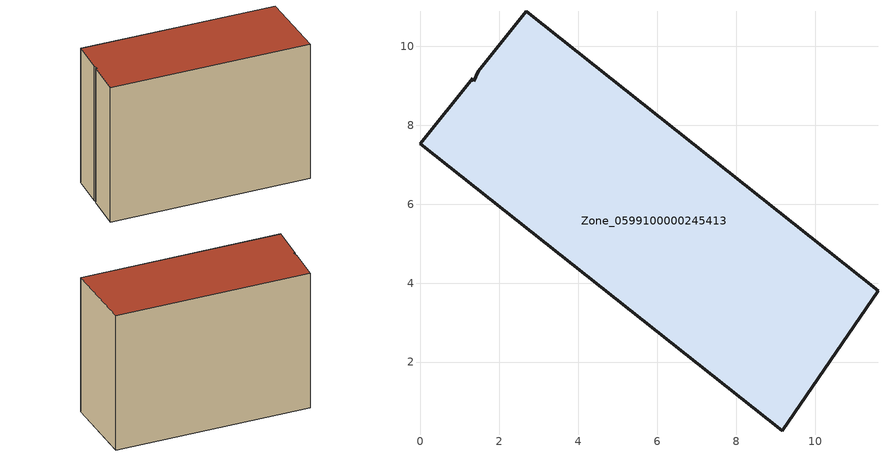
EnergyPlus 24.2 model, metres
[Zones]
Zone_0599100000245413
 floor ground (C_G): 2.67,10.89 11.59,3.81 9.17,0.26 0,7.53 1.32,9.19 1.35,9.12 1.46,9.36 z0.42
 wall outside (C_F): 1.32,9.19 0,7.53 9.17,0.26 11.59,3.81 2.67,10.89 1.46,9.36 1.35,9.12 1.32,9.19 z0.42:9.05
 roof outside (C_R): 11.59,3.81 2.67,10.89 1.46,9.36 1.35,9.12 1.32,9.19 0,7.53 9.17,0.26 z9.05
[BUILDING]
Pand.0599100000245413: North Axis=0; Terrain=City; Loads Convergence Tolerance Value=0.04; Temperature Convergence Tolerance Value=0.4; Solar Distribution=FullExterior; Maximum Number of Warmup Days=25; Minimum Number of Warmup Days=1
[Site:Location]
Rotterdam.The.Hague.AP_ZH_NLD Design_Conditions: Latitude=51.96; Longitude=4.45; Time Zone=1; Elevation=-4.5
[SITE:GROUNDTEMPERATURE:BUILDINGSURFACE]
18, 18, 18, 18, 18, 18, 18, 18, 18, 18, 18, 18
[MATERIAL] Thermal Absorptance=0.9; Solar Absorptance=0.7; Visible Absorptance=0.7
Name | Roughness | Thickness | Conductivity | Density | Specific Heat
G.TI.1946-1964 | MediumSmooth | 0.15 | 1 | 540 | 1210
F.TI.1946-1964 | Rough | 0.3 | 0.857143 | 1920 | 840
R.TI.1946-1964 | MediumRough | 0.2 | 0.277778 | 1500 | 1000
[CONSTRUCTION]
C_G: G.TI.1946-1964
C_F: F.TI.1946-1964
C_R: R.TI.1946-1964
[ZONE]
Zone_0599100000245413: Type=1; Multiplier=1; Ceiling Height=Autocalculate; Volume=Autocalculate; Floor Area=autocalculate; Part of Total Floor Area=Yes
[ZONEINFILTRATION:DESIGNFLOWRATE]
Infil_Zone_0599100000245413: Zone or ZoneList or Space or SpaceList=Zone_0599100000245413; Schedule=AlwaysOn; Design Flow Rate Calculation Method=Flow/Area; Flow Rate per Floor Area=0.003; Constant Term Coefficient=1; Temperature Term Coefficient=0; Velocity Term Coefficient=0; Velocity Squared Term Coefficient=0
[HVACTEMPLATE:ZONE:IDEALLOADSAIRSYSTEM]
Zone_0599100000245413: Maximum Heating Supply Air Temperature=50; Minimum Cooling Supply Air Temperature=13; Maximum Heating Supply Air Humidity Ratio=0.0156; Minimum Cooling Supply Air Humidity Ratio=0.0077; Heating Limit=NoLimit; Cooling Limit=NoLimit; Dehumidification Control Type=ConstantSensibleHeatRatio; Cooling Sensible Heat Ratio=0.7; Dehumidification Setpoint=60; Humidification Control Type=None; Humidification Setpoint=30; Outdoor Air Method=None; Outdoor Air Flow Rate per Person=0.00944; Outdoor Air Flow Rate per Zone Floor Area=0; Outdoor Air Flow Rate per Zone=0; Demand Controlled Ventilation Type=None; Outdoor Air Economizer Type=NoEconomizer; Heat Recovery Type=None; Sensible Heat Recovery Effectiveness=0.7; Latent Heat Recovery Effectiveness=0.65
[ZONECONTROL:THERMOSTAT]
ThermostatControl_Zone_0599100000245413: Zone or ZoneList=Zone_0599100000245413; Control Type Schedule=DualSetpointControlType; Control 1=Thermostat_Zone_0599100000245413; Temperature Difference Between Cutout And Setpoint=0
[THERMOSTATSETPOINT:DUALSETPOINT]
Thermostat_Zone_0599100000245413: Heating Setpoint Temperature Schedule=HeatingSetpoint_Zone_0599100000245413; Cooling Setpoint Temperature Schedule=CoolingSetpoint_Zone_0599100000245413
[SCHEDULE:COMPACT]
HeatingSetpoint_Zone_0599100000245413: Through: 12/31, For: AllDays, Until: 24:00, 21
CoolingSetpoint_Zone_0599100000245413: Through: 12/31, For: AllDays, Until: 24:00, 24
DualSetpointControlType: Through: 12/31, For: AllDays, Until: 24:00, 4
AlwaysOn: Through: 12/31, For: AllDays, Until: 24:00, 1
